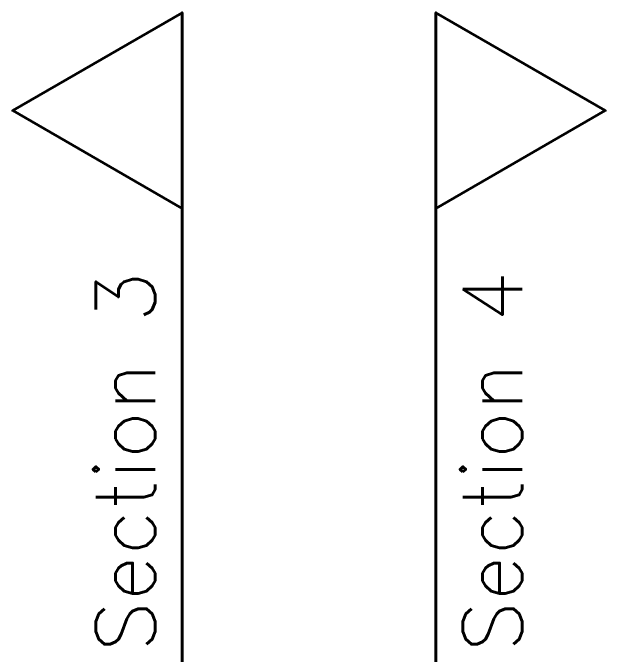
# Model space of a CAD drawing. Header units: inches. Extents: x 4017 to 5703, y -944 to 2840.
# Drawn here: x 4649.92 to 4690, y 1488.88 to 1532.25 of the extents above; entities that cross this region are included whole.
import ezdxf

# ---------------------------------------------------------------- set-up
doc = ezdxf.new("R2010")
doc.units = ezdxf.units.IN
doc.header["$MEASUREMENT"] = 0
doc.layers.add('A-dim-work', color=8, linetype='Continuous')
doc.styles.add('ENGLISH', font='romans.shx', dxfattribs={"height": 2})

msp = doc.modelspace()

# ---------------------------------------------------------------- linework, layer by layer
at = {"layer": 'A-dim-work', "color": 6, "lineweight": 40, "ltscale": 20}
for p, q in [((4661.377, 1532.245), (4661.377, 1486.131)), ((4678.544, 1532.245), (4678.544, 1486.131))]:
    msp.add_line(p, q, dxfattribs=at)
for points in [[(4661.377, 1525.633), (4661.377, 1532.245), (4649.924, 1525.633), (4661.377, 1519.02)], [(4678.544, 1525.633), (4678.544, 1532.245), (4689.996, 1525.633), (4678.544, 1519.02)]]:
    msp.add_lwpolyline(points, close=True, dxfattribs=at)

# ---------------------------------------------------------------- texts
at = {"layer": 'A-dim-work', "color": 6, "lineweight": 40, "ltscale": 20, "char_height": 4, "rotation": 90, "style": 'ENGLISH'}
for s, insert, attachment_point in [('Section 4', (4684.373, 1489.035), 7), ('Section 3', (4655.547, 1489.035), 1)]:
    msp.add_mtext_dynamic_manual_height_columns(s, width=28.7349, gutter_width=1, heights=[0], dxfattribs=dict(at, insert=insert, attachment_point=attachment_point))

doc.saveas('drawing.dxf')
